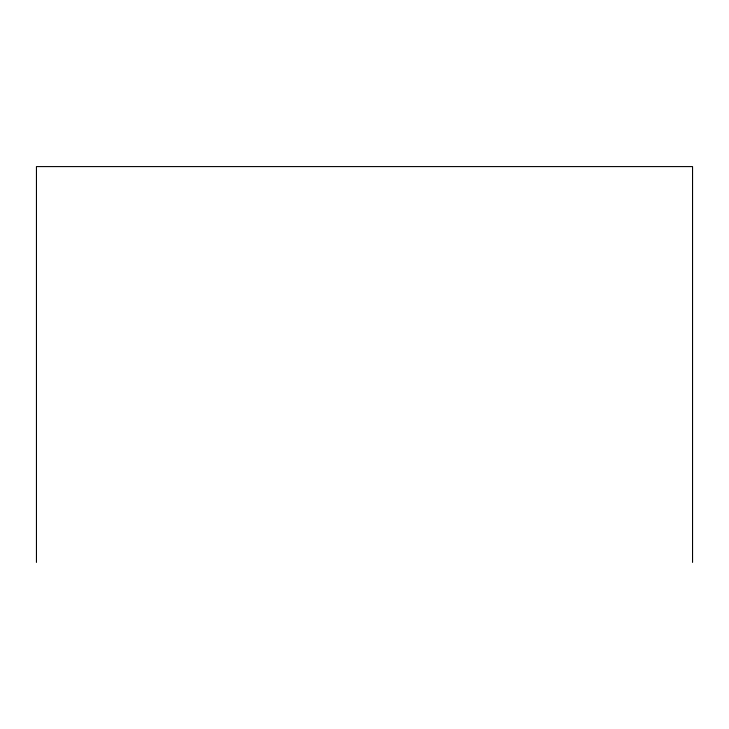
<?xml version="1.0" encoding="UTF-8"?>
<svg xmlns="http://www.w3.org/2000/svg" width="729" height="729" viewBox="0 0 729 729"><rect width="100%" height="100%" fill="white"/><g stroke="black" fill="none" stroke-linecap="round" stroke-linejoin="round"><path stroke-width="1.09" d="M692.55 562.414L692.55 166.586L36.45 166.586L36.45 562.414"/></g></svg>
